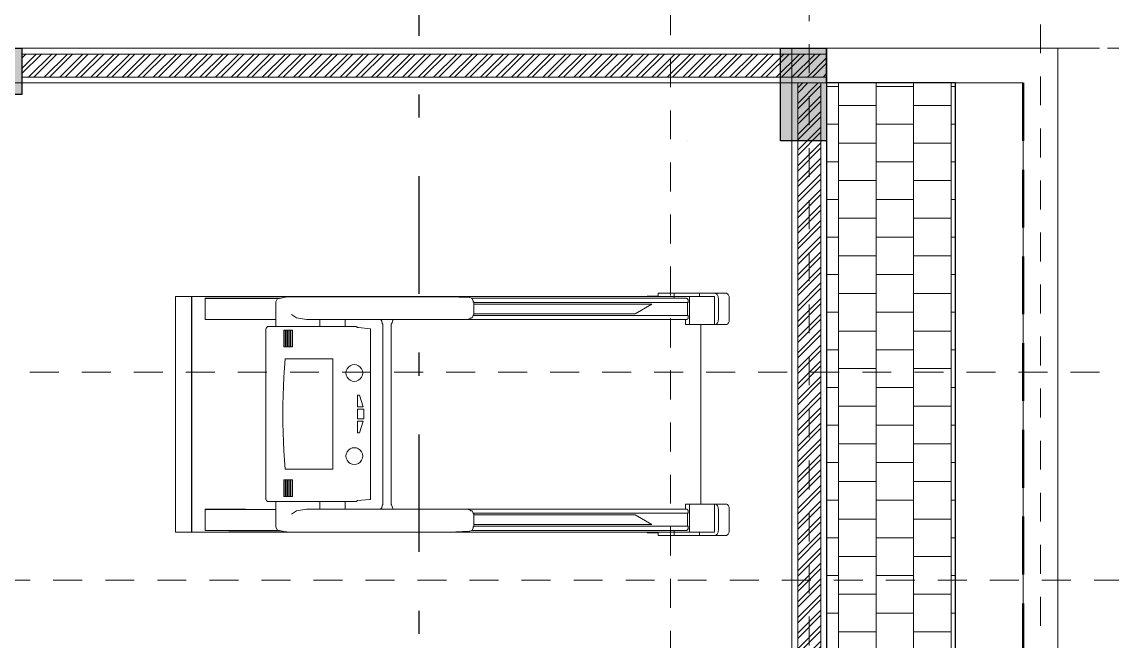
# Model space of a CAD drawing. Header units: millimetres. Extents: x -9564 to 494436, y -140371 to 4257.
# Drawn here: x 83.3 to 88.015, y 124.079 to 126.757 of the extents above; entities that cross this region are included whole.
import ezdxf
from ezdxf.enums import TextEntityAlignment as Align

# ---------------------------------------------------------------- set-up
doc = ezdxf.new("R2010")
doc.units = ezdxf.units.MM
doc.header["$MEASUREMENT"] = 0
for name, pattern in [('DASHDOTX2', [50.8, 25.4, -12.7, 0, -12.7]), ('DASHED2', [0.375, 0.25, -0.125]), ('HIDDEN2', [0.1875, 0.125, -0.0625])]:
    doc.linetypes.add(name, pattern=pattern)
for name, color, linetype, lineweight in [('09-Arsiran', 8, 'Continuous', 5), ('28-Arsiran', 252, 'Continuous', 5), ('8', 8, 'Continuous', 5), ('AS', 8, 'HIDDEN2', 5), ('DINDING', 1, 'Continuous', 20), ('Edges', 7, 'Continuous', 18), ('HATCH', 8, 'Continuous', 13), ('KOL', 5, 'Continuous', 18), ('LEGEND', 1, 'DASHED2', 50), ('XR-KOP A3_MOZART$0$A-TXTKOP', 3, 'Continuous', 5)]:
    doc.layers.add(name, color=color, linetype=linetype, lineweight=lineweight)
doc.layers.add('1', color=5, linetype='Continuous')
doc.layers.add('WALL', color=90, linetype='Continuous')
doc.styles.add('HAND', font='ROMAND.SHX', dxfattribs={"width": 0.8, "height": 250})
doc.styles.add('XR-KOP A3_MOZART$0$ROMAND', font='romand.shx', dxfattribs={"height": 2, "bigfont": 'bigfont.shx'})

# ---------------------------------------------------------------- blocks, each defined once
blk = doc.blocks.new('as2')
at = {"layer": 'AS'}
for p, q in [((253.8148, 142.1088), (253.8148, 163.539)), ((254.4148, 141.7201), (254.4148, 163.539)), ((255.4148, 142.0307), (255.4148, 163.539)), ((242.9446, 162.9775), (256.2148, 162.9775)), ((245.8048, 162.9775), (256.2148, 162.9775)), ((242.9446, 161.5775), (256.2148, 161.5775)), ((242.3711, 160.6775), (256.2148, 160.6775))]:
    blk.add_line(p, q, dxfattribs=at)
blk = doc.blocks.new('KOLOM PRAKTIS')
at = {"layer": 'HATCH'}
h = blk.add_hatch(color=256, dxfattribs=at)
h.dxf.hatch_style = 1
h.paths.add_polyline_path([(-75, 75), (-75, -75), (75, -75), (75, 75)])
at = {"layer": 'KOL'}
blk.add_lwpolyline([(-75, -75), (75, -75), (75, 75), (-75, 75)], close=True, dxfattribs=at)
blk = doc.blocks.new('treadmill plan')
at = {"layer": 'Edges'}
for p, q in [((0.4194, 1.3996), (0.3504, 1.3996)), ((0.3504, 1.3996), (0.3504, 0.3806)), ((0.4194, 0.8901), (0.4194, 1.3996)), ((0.4204, 1.3996), (0.4194, 1.3996)), ((1.0832, 1.3996), (0.4204, 1.3996)), ((0.4204, 1.3996), (0.4204, 0.8901)), ((0.4781, 1.3915), (0.4794, 1.3922)), ((0.4821, 1.3915), (0.4781, 1.3915)), ((0.4781, 1.3008), (0.4781, 1.3915)), ((0.5809, 1.3922), (0.4794, 1.3922)), ((0.4821, 1.3915), (0.4826, 1.3915)), ((0.4826, 1.3915), (0.5229, 1.3915)), ((0.5229, 1.3915), (0.5339, 1.3915)), ((0.5339, 1.3915), (0.5809, 1.3915)), ((0.5809, 1.3922), (0.5809, 1.393)), ((0.5831, 1.393), (0.5809, 1.393)), ((0.5809, 1.3915), (0.5809, 1.3922)), ((0.5809, 1.3915), (0.5831, 1.3915)), ((0.5831, 1.3915), (0.5831, 1.393)), ((0.7013, 1.393), (0.5831, 1.393)), ((0.7013, 1.3915), (0.5831, 1.3915)), ((0.7013, 1.3915), (0.7013, 1.393)), ((0.7244, 1.393), (0.7013, 1.393)), ((0.7013, 1.3915), (0.7244, 1.3915)), ((0.7244, 1.3915), (0.7244, 1.393)), ((0.7434, 1.393), (0.7244, 1.393)), ((0.7434, 1.3915), (0.7244, 1.3915)), ((0.7434, 1.3915), (0.7434, 1.393)), ((0.7476, 1.393), (0.7434, 1.393)), ((0.7434, 1.3915), (0.7476, 1.3915)), ((0.7476, 1.3915), (0.7476, 1.393)), ((0.7476, 1.393), (0.7997, 1.393)), ((0.7913, 1.3915), (0.7476, 1.3915)), ((0.7913, 1.3915), (0.784, 1.377)), ((0.784, 1.3008), (0.784, 1.377)), ((0.7913, 1.3915), (0.7914, 1.3915)), ((0.7997, 1.393), (0.7914, 1.3915)), ((0.7996, 1.3915), (0.7914, 1.3915)), ((0.8332, 1.3988), (0.7996, 1.3915)), ((0.8259, 1.3975), (0.7997, 1.393)), ((0.8332, 1.3988), (0.8259, 1.3975)), ((0.8259, 1.3975), (0.8306, 1.3986)), ((0.8306, 1.3986), (0.8309, 1.3988)), ((0.8306, 1.3986), (0.8314, 1.3988)), ((0.8314, 1.3988), (0.8309, 1.3988)), ((0.8332, 1.3988), (0.8314, 1.3988)), ((1.0832, 1.3988), (0.8332, 1.3988)), ((1.0832, 1.3996), (1.0832, 1.3988)), ((2.3895, 1.3996), (1.0832, 1.3996)), ((1.5325, 1.3988), (1.0832, 1.3988)), ((1.5325, 1.3988), (1.5325, 1.3988)), ((1.5325, 1.3988), (1.6209, 1.3956)), ((1.6209, 1.3956), (1.622, 1.3956)), ((1.6299, 1.3923), (1.622, 1.3956)), ((2.5058, 1.3923), (1.6299, 1.3923)), ((1.6318, 1.3915), (1.6299, 1.3923)), ((1.6321, 1.3915), (1.6318, 1.3915)), ((1.639, 1.377), (1.6321, 1.3915)), ((1.639, 1.377), (1.6362, 1.377)), ((1.6394, 1.377), (1.639, 1.377)), ((1.6394, 1.377), (1.6394, 1.374)), ((2.5649, 1.374), (1.6394, 1.374)), ((1.6394, 1.374), (1.6394, 1.3667)), ((2.3895, 1.4017), (2.3993, 1.4017)), ((2.3895, 1.3996), (2.3895, 1.4017)), ((2.3993, 1.3996), (2.3895, 1.3996)), ((2.3993, 1.3996), (2.3993, 1.4017)), ((2.3993, 1.4017), (2.4376, 1.4017)), ((2.4376, 1.3996), (2.3993, 1.3996)), ((2.4376, 1.4017), (2.4376, 1.4141)), ((2.5058, 1.4141), (2.4376, 1.4141)), ((2.4376, 1.3996), (2.4376, 1.4017)), ((2.5058, 1.3996), (2.4376, 1.3996)), ((2.5058, 1.4141), (2.6153, 1.4141)), ((2.5058, 1.3996), (2.5058, 1.4141)), ((2.573, 1.3996), (2.5058, 1.3996)), ((2.5058, 1.3923), (2.5058, 1.3996)), ((2.5058, 1.3923), (2.5564, 1.3923)), ((2.5564, 1.3923), (2.5577, 1.3922)), ((2.5577, 1.3922), (2.559, 1.392)), ((2.559, 1.392), (2.5602, 1.3917)), ((2.5602, 1.3917), (2.5614, 1.3912)), ((2.5614, 1.3912), (2.5624, 1.3906)), ((2.5624, 1.3906), (2.5634, 1.3898)), ((2.5634, 1.3898), (2.5642, 1.389)), ((2.5635, 1.3728), (2.5649, 1.374)), ((2.5635, 1.3187), (2.5635, 1.3728)), ((2.565, 1.3881), (2.5642, 1.389)), ((2.5649, 1.374), (2.5663, 1.374)), ((2.5655, 1.3871), (2.565, 1.3881)), ((2.5659, 1.386), (2.5655, 1.3871)), ((2.5662, 1.3849), (2.5659, 1.386)), ((2.5663, 1.3838), (2.5662, 1.3849)), ((2.5663, 1.374), (2.5663, 1.3838)), ((2.573, 1.2779), (2.573, 1.3996)), ((2.6153, 1.3996), (2.573, 1.3996)), ((2.6153, 1.3996), (2.6153, 1.4141)), ((2.6804, 1.4141), (2.6153, 1.4141)), ((2.6804, 1.3996), (2.6153, 1.3996)), ((2.6804, 1.4141), (2.6826, 1.414)), ((2.6804, 1.4141), (2.7279, 1.4141)), ((2.6804, 1.2779), (2.6804, 1.3996)), ((2.6826, 1.414), (2.6847, 1.4135)), ((2.6847, 1.4135), (2.6868, 1.4126)), ((2.6868, 1.4126), (2.6888, 1.4113)), ((2.6888, 1.4113), (2.6906, 1.4096)), ((2.6906, 1.4096), (2.6922, 1.4076)), ((2.6922, 1.4076), (2.6937, 1.4052)), ((2.6937, 1.4052), (2.6949, 1.4026)), ((2.6949, 1.4026), (2.6959, 1.3998)), ((2.6959, 1.3998), (2.6966, 1.3968)), ((2.6966, 1.3968), (2.6971, 1.3937)), ((2.6971, 1.3937), (2.6972, 1.3905)), ((2.6972, 1.3003), (2.6972, 1.3905)), ((2.7279, 1.4141), (2.73, 1.414)), ((2.73, 1.414), (2.7322, 1.4135)), ((2.7322, 1.4135), (2.7342, 1.4126)), ((2.7342, 1.4126), (2.7362, 1.4113)), ((2.7362, 1.4113), (2.738, 1.4096)), ((2.738, 1.4096), (2.7397, 1.4076)), ((2.7397, 1.4076), (2.7411, 1.4052)), ((2.7411, 1.4052), (2.7424, 1.4026)), ((2.7424, 1.4026), (2.7433, 1.3998)), ((2.7433, 1.3998), (2.7441, 1.3968)), ((2.7441, 1.3968), (2.7445, 1.3937)), ((2.7445, 1.3937), (2.7446, 1.3905)), ((2.7446, 1.3003), (2.7446, 1.3905)), ((0.8731, 1.3069), (0.8513, 1.3214)), ((1.6394, 1.3214), (1.6374, 1.3175)), ((2.4101, 1.3667), (1.6394, 1.3667)), ((1.6394, 1.3667), (1.6394, 1.3249)), ((1.6394, 1.3249), (2.3374, 1.3249)), ((1.6394, 1.3249), (1.6394, 1.3214)), ((2.3374, 1.3249), (2.4101, 1.3667)), ((0.4781, 1.3001), (0.4781, 1.3008)), ((0.6075, 1.3008), (0.4781, 1.3008)), ((0.4781, 1.2996), (0.4781, 1.3001)), ((0.6075, 1.3001), (0.4781, 1.3001)), ((0.6458, 1.2996), (0.4781, 1.2996)), ((0.6075, 1.3008), (0.6075, 1.3001)), ((0.6531, 1.3008), (0.6075, 1.3008)), ((0.6075, 1.3001), (0.6531, 1.3001)), ((0.6458, 1.2996), (0.6531, 1.3001)), ((0.6531, 1.3008), (0.6531, 1.3001)), ((0.6531, 1.3008), (0.784, 1.3008)), ((0.784, 1.2695), (0.784, 1.3008)), ((0.9166, 1.2996), (0.8731, 1.3069)), ((0.9744, 1.2996), (0.9166, 1.2996)), ((0.9744, 1.2695), (0.9744, 1.2996)), ((0.9744, 1.2996), (1.0832, 1.2996)), ((1.0832, 1.2996), (1.0832, 1.2705)), ((1.2344, 1.2996), (1.0832, 1.2996)), ((1.2344, 1.2996), (1.2394, 1.2976)), ((1.2952, 1.2996), (1.2344, 1.2996)), ((1.2394, 1.2976), (1.2421, 1.2936)), ((1.2421, 1.2936), (1.2442, 1.2836)), ((1.2442, 1.2836), (1.2456, 1.2816)), ((1.2456, 1.2816), (1.2471, 1.2796)), ((1.2471, 0.5004), (1.2471, 1.2796)), ((1.2841, 1.2816), (1.2825, 1.2796)), ((1.2825, 0.5004), (1.2825, 1.2796)), ((1.2855, 1.2836), (1.2841, 1.2816)), ((1.2876, 1.2936), (1.2855, 1.2836)), ((1.2902, 1.2976), (1.2876, 1.2936)), ((1.2952, 1.2996), (1.2902, 1.2976)), ((1.611, 1.2996), (1.2952, 1.2996)), ((1.611, 1.2996), (1.6112, 1.2997)), ((1.6112, 1.2997), (1.6321, 1.3069)), ((2.5546, 1.2997), (1.6112, 1.2997)), ((1.6321, 1.3069), (1.6249, 1.3069)), ((1.6374, 1.3175), (1.6321, 1.3069)), ((2.5649, 1.3175), (1.6374, 1.3175)), ((2.5546, 1.2997), (2.5577, 1.2997)), ((2.5546, 1.2779), (2.5546, 1.2997)), ((2.5546, 1.2779), (2.573, 1.2779)), ((2.5577, 1.2997), (2.5588, 1.2998)), ((2.5588, 1.2998), (2.5599, 1.3)), ((2.5599, 1.3), (2.561, 1.3003)), ((2.561, 1.3003), (2.562, 1.3007)), ((2.562, 1.3007), (2.5629, 1.3012)), ((2.5629, 1.3012), (2.5638, 1.3019)), ((2.5635, 1.3187), (2.5649, 1.3175)), ((2.5638, 1.3019), (2.5645, 1.3026)), ((2.5645, 1.3026), (2.5651, 1.3034)), ((2.5663, 1.3175), (2.5649, 1.3175)), ((2.5651, 1.3034), (2.5656, 1.3043)), ((2.5656, 1.3043), (2.566, 1.3052)), ((2.566, 1.3052), (2.5662, 1.3061)), ((2.5662, 1.3061), (2.5663, 1.3071)), ((2.5663, 1.3071), (2.5663, 1.3175)), ((2.6221, 1.2779), (2.573, 1.2779)), ((2.6221, 0.5022), (2.6221, 1.2779)), ((2.6221, 1.2779), (2.6804, 1.2779)), ((2.6804, 1.2779), (2.6826, 1.2779)), ((2.6831, 1.2779), (2.6804, 1.2779)), ((2.6826, 1.2779), (2.6831, 1.2779)), ((2.6831, 1.2779), (2.6847, 1.2782)), ((2.6831, 1.2779), (2.7306, 1.2779)), ((2.6847, 1.2782), (2.6867, 1.279)), ((2.6867, 1.279), (2.6887, 1.2801)), ((2.6887, 1.2801), (2.6905, 1.2817)), ((2.6905, 1.2817), (2.6922, 1.2837)), ((2.6922, 1.2837), (2.6937, 1.2859)), ((2.6937, 1.2859), (2.6949, 1.2884)), ((2.6949, 1.2884), (2.6959, 1.2912)), ((2.6959, 1.2912), (2.6966, 1.2941)), ((2.6966, 1.2941), (2.6971, 1.2972)), ((2.6971, 1.2972), (2.6972, 1.3003)), ((2.7306, 1.2779), (2.7321, 1.2782)), ((2.7321, 1.2782), (2.7342, 1.279)), ((2.7342, 1.279), (2.7361, 1.2801)), ((2.7361, 1.2801), (2.738, 1.2817)), ((2.738, 1.2817), (2.7396, 1.2837)), ((2.7396, 1.2837), (2.7411, 1.2859)), ((2.7411, 1.2859), (2.7423, 1.2884)), ((2.7423, 1.2884), (2.7433, 1.2912)), ((2.7433, 1.2912), (2.744, 1.2941)), ((2.744, 1.2941), (2.7445, 1.2972)), ((2.7445, 1.2972), (2.7446, 1.3003)), ((0.7419, 1.2605), (0.7411, 1.2605)), ((0.7411, 0.5226), (0.7411, 1.2605)), ((0.7421, 1.2609), (0.7419, 1.2605)), ((0.742, 1.2605), (0.7419, 1.2605)), ((0.742, 1.2605), (0.7421, 1.2609)), ((0.7421, 1.2609), (0.7434, 1.2661)), ((0.745, 1.2661), (0.7434, 1.2661)), ((0.7476, 1.2695), (0.745, 1.2661)), ((0.7476, 1.2695), (0.784, 1.2695)), ((0.9744, 1.2695), (0.784, 1.2695)), ((0.8179, 1.2534), (0.8179, 1.1814)), ((0.8179, 1.2534), (0.8238, 1.2534)), ((0.8238, 1.2534), (0.8257, 1.2534)), ((0.8238, 1.2534), (0.8238, 1.1814)), ((0.8257, 1.1814), (0.8257, 1.2534)), ((0.8257, 1.2534), (0.8317, 1.2534)), ((0.8317, 1.2534), (0.8335, 1.2534)), ((0.8317, 1.2534), (0.8317, 1.1814)), ((0.8335, 1.1814), (0.8335, 1.2534)), ((0.8335, 1.2534), (0.8395, 1.2534)), ((0.8395, 1.2534), (0.8414, 1.2534)), ((0.8395, 1.2534), (0.8395, 1.1814)), ((0.8414, 1.1814), (0.8414, 1.2534)), ((0.8414, 1.2534), (0.8473, 1.2534)), ((0.8473, 1.2534), (0.8492, 1.2534)), ((0.8473, 1.2534), (0.8473, 1.1814)), ((0.8492, 1.2534), (0.8492, 1.1814)), ((0.8492, 1.2534), (0.8551, 1.2534)), ((0.8551, 1.2534), (0.8551, 1.1814)), ((0.9744, 1.2695), (1.0835, 1.2695)), ((1.0832, 1.2705), (1.0835, 1.2695)), ((1.1304, 1.2695), (1.0835, 1.2695)), ((1.1367, 1.2661), (1.1304, 1.2695)), ((1.1367, 1.2661), (1.1406, 1.2661)), ((1.1929, 1.2605), (1.1406, 1.2661)), ((1.1929, 0.5226), (1.1929, 1.2605)), ((0.8238, 1.1814), (0.8179, 1.1814)), ((0.8257, 1.1814), (0.8238, 1.1814)), ((0.8317, 1.1814), (0.8257, 1.1814)), ((0.8335, 1.1814), (0.8317, 1.1814)), ((0.8395, 1.1814), (0.8335, 1.1814)), ((0.8414, 1.1814), (0.8395, 1.1814)), ((0.8473, 1.1814), (0.8414, 1.1814)), ((0.8492, 1.1814), (0.8473, 1.1814)), ((0.8551, 1.1814), (0.8492, 1.1814)), ((0.8182, 1.0514), (0.8205, 1.0911)), ((0.8205, 1.0911), (0.8234, 1.1306)), ((0.8234, 1.1306), (1.0304, 1.1306)), ((1.0304, 0.6525), (1.0304, 1.1306)), ((1.0918, 1.0872), (1.0882, 1.0784)), ((1.0976, 1.0947), (1.0918, 1.0872)), ((1.0976, 1.0947), (1.1051, 1.1005)), ((1.1139, 1.1041), (1.1051, 1.1005)), ((1.1139, 1.1041), (1.1233, 1.1053)), ((1.1233, 1.1053), (1.1326, 1.1041)), ((1.1414, 1.1005), (1.1326, 1.1041)), ((1.1489, 1.0947), (1.1414, 1.1005)), ((1.1547, 1.0872), (1.1489, 1.0947)), ((1.1583, 1.0784), (1.1547, 1.0872)), ((0.8164, 1.0115), (0.8182, 1.0514)), ((1.0882, 1.0784), (1.087, 1.069)), ((1.087, 1.069), (1.0882, 1.0596)), ((1.0882, 1.0596), (1.0918, 1.0509)), ((1.0918, 1.0509), (1.0976, 1.0434)), ((1.1051, 1.0376), (1.0976, 1.0434)), ((1.1051, 1.0376), (1.1139, 1.034)), ((1.1326, 1.034), (1.1414, 1.0376)), ((1.1414, 1.0376), (1.1489, 1.0434)), ((1.1489, 1.0434), (1.1547, 1.0509)), ((1.1547, 1.0509), (1.1583, 1.0596)), ((1.1596, 1.069), (1.1583, 1.0784)), ((1.1583, 1.0596), (1.1596, 1.069)), ((0.8151, 0.9716), (0.8164, 1.0115)), ((1.1139, 1.034), (1.1233, 1.0327)), ((1.1233, 1.0327), (1.1326, 1.034)), ((0.8143, 0.9316), (0.8151, 0.9716)), ((1.1462, 0.9731), (1.1375, 0.9731)), ((1.1375, 0.9731), (1.1375, 0.9225)), ((1.1462, 0.9731), (1.1618, 0.9225)), ((0.814, 0.8915), (0.8143, 0.9316)), ((1.1375, 0.9225), (1.1618, 0.9225)), ((1.1649, 0.9124), (1.1375, 0.9124)), ((1.1375, 0.9124), (1.1375, 0.8707)), ((1.1649, 0.9124), (1.1649, 0.8707)), ((0.4204, 0.8901), (0.4194, 0.8901)), ((0.4194, 0.8901), (0.4194, 0.3806)), ((0.4204, 0.8901), (0.4204, 0.3806)), ((0.8143, 0.8515), (0.814, 0.8915)), ((0.8151, 0.8115), (0.8143, 0.8515)), ((1.1649, 0.8707), (1.1375, 0.8707)), ((1.1375, 0.8606), (1.1618, 0.8606)), ((1.1375, 0.8606), (1.1375, 0.81)), ((1.1462, 0.81), (1.1618, 0.8606)), ((0.8164, 0.7716), (0.8151, 0.8115)), ((1.1462, 0.81), (1.1375, 0.81)), ((0.8182, 0.7317), (0.8164, 0.7716)), ((0.8205, 0.692), (0.8182, 0.7317)), ((1.0882, 0.7191), (1.087, 0.7097)), ((1.087, 0.7097), (1.0882, 0.7003)), ((1.0918, 0.7278), (1.0882, 0.7191)), ((1.0976, 0.7353), (1.0918, 0.7278)), ((1.1051, 0.7411), (1.0976, 0.7353)), ((1.1139, 0.7447), (1.1051, 0.7411)), ((1.1233, 0.746), (1.1139, 0.7447)), ((1.1233, 0.746), (1.1326, 0.7447)), ((1.1414, 0.7411), (1.1326, 0.7447)), ((1.1489, 0.7353), (1.1414, 0.7411)), ((1.1547, 0.7278), (1.1489, 0.7353)), ((1.1583, 0.7191), (1.1547, 0.7278)), ((1.1596, 0.7097), (1.1583, 0.7191)), ((1.1583, 0.7003), (1.1596, 0.7097)), ((0.8234, 0.6525), (0.8205, 0.692)), ((1.0882, 0.7003), (1.0918, 0.6915)), ((1.0918, 0.6915), (1.0976, 0.684)), ((1.1051, 0.6782), (1.0976, 0.684)), ((1.1139, 0.6746), (1.1051, 0.6782)), ((1.1139, 0.6746), (1.1233, 0.6734)), ((1.1326, 0.6746), (1.1233, 0.6734)), ((1.1326, 0.6746), (1.1414, 0.6782)), ((1.1414, 0.6782), (1.1489, 0.684)), ((1.1547, 0.6915), (1.1489, 0.684)), ((1.1547, 0.6915), (1.1583, 0.7003)), ((0.8234, 0.6525), (1.0304, 0.6525)), ((0.8179, 0.6077), (0.8179, 0.5356)), ((0.8179, 0.6077), (0.8238, 0.6077)), ((0.8238, 0.6077), (0.8257, 0.6077)), ((0.8238, 0.6077), (0.8238, 0.5356)), ((0.8257, 0.5356), (0.8257, 0.6077)), ((0.8257, 0.6077), (0.8317, 0.6077)), ((0.8317, 0.6077), (0.8335, 0.6077)), ((0.8317, 0.6077), (0.8317, 0.5356)), ((0.8335, 0.5356), (0.8335, 0.6077)), ((0.8335, 0.6077), (0.8395, 0.6077)), ((0.8395, 0.6077), (0.8414, 0.6077)), ((0.8395, 0.6077), (0.8395, 0.5356)), ((0.8414, 0.5356), (0.8414, 0.6077)), ((0.8414, 0.6077), (0.8473, 0.6077)), ((0.8473, 0.6077), (0.8492, 0.6077)), ((0.8473, 0.6077), (0.8473, 0.5356)), ((0.8492, 0.6077), (0.8492, 0.5356)), ((0.8492, 0.6077), (0.8551, 0.6077)), ((0.8551, 0.6077), (0.8551, 0.5356)), ((0.7411, 0.5226), (0.7419, 0.5226)), ((0.7419, 0.5226), (0.742, 0.5226)), ((0.7419, 0.5226), (0.7421, 0.5222)), ((0.7421, 0.5222), (0.742, 0.5226)), ((0.7434, 0.517), (0.7421, 0.5222)), ((0.8238, 0.5356), (0.8179, 0.5356)), ((0.8257, 0.5356), (0.8238, 0.5356)), ((0.8317, 0.5356), (0.8257, 0.5356)), ((0.8335, 0.5356), (0.8317, 0.5356)), ((0.8395, 0.5356), (0.8335, 0.5356)), ((0.8414, 0.5356), (0.8395, 0.5356)), ((0.8473, 0.5356), (0.8414, 0.5356)), ((0.8492, 0.5356), (0.8473, 0.5356)), ((0.8551, 0.5356), (0.8492, 0.5356)), ((1.1367, 0.517), (1.1898, 0.5226)), ((1.1898, 0.5226), (1.1929, 0.5226)), ((0.4781, 0.4797), (0.4794, 0.4804)), ((0.4781, 0.4793), (0.4781, 0.4797)), ((0.601, 0.4797), (0.4781, 0.4797)), ((0.4781, 0.3886), (0.4781, 0.4793)), ((0.4781, 0.4793), (0.6075, 0.4793)), ((0.6531, 0.4804), (0.4794, 0.4804)), ((0.601, 0.4797), (0.6531, 0.4804)), ((0.601, 0.4797), (0.6075, 0.4797)), ((0.6075, 0.4797), (0.6075, 0.4793)), ((0.6075, 0.4797), (0.6531, 0.4797)), ((0.6075, 0.4793), (0.6531, 0.4793)), ((0.6531, 0.4797), (0.6531, 0.4793)), ((0.6531, 0.4793), (0.784, 0.4793)), ((0.7434, 0.517), (0.7439, 0.517)), ((0.7466, 0.5142), (0.7439, 0.517)), ((0.7466, 0.5142), (0.745, 0.517)), ((0.7469, 0.5136), (0.7466, 0.5142)), ((0.7469, 0.5136), (0.784, 0.5136)), ((0.784, 0.4793), (0.784, 0.5136)), ((0.9744, 0.5136), (0.784, 0.5136)), ((0.784, 0.4031), (0.784, 0.4793)), ((0.8731, 0.4732), (0.8513, 0.4587)), ((0.9166, 0.4804), (0.8731, 0.4732)), ((0.9744, 0.4804), (0.9166, 0.4804)), ((0.9744, 0.4804), (0.9744, 0.5136)), ((0.9744, 0.5136), (1.0844, 0.5136)), ((0.9744, 0.4804), (1.0832, 0.4804)), ((1.0844, 0.5136), (1.0832, 0.5097)), ((1.0832, 0.5097), (1.0832, 0.4804)), ((1.0832, 0.4804), (1.2344, 0.4804)), ((1.0844, 0.5136), (1.1304, 0.5136)), ((1.1304, 0.5136), (1.1367, 0.517)), ((1.2344, 0.4804), (1.2394, 0.4824)), ((1.2952, 0.4804), (1.2344, 0.4804)), ((1.2394, 0.4824), (1.2421, 0.4864)), ((1.2421, 0.4864), (1.2442, 0.4964)), ((1.2442, 0.4964), (1.2456, 0.4984)), ((1.2456, 0.4984), (1.2471, 0.5004)), ((1.2841, 0.4984), (1.2825, 0.5004)), ((1.2855, 0.4964), (1.2841, 0.4984)), ((1.2876, 0.4864), (1.2855, 0.4964)), ((1.2902, 0.4824), (1.2876, 0.4864)), ((1.2952, 0.4804), (1.2902, 0.4824)), ((1.2952, 0.4804), (1.611, 0.4804)), ((1.611, 0.4804), (1.6321, 0.4732)), ((2.5546, 0.4804), (1.611, 0.4804)), ((1.6249, 0.4732), (1.6321, 0.4732)), ((1.6374, 0.4626), (1.6321, 0.4732)), ((2.573, 0.5022), (2.5546, 0.5022)), ((2.5546, 0.5022), (2.5546, 0.4804)), ((2.5577, 0.4804), (2.5546, 0.4804)), ((2.5577, 0.4804), (2.5588, 0.4804)), ((2.5588, 0.4804), (2.5599, 0.4802)), ((2.5599, 0.4802), (2.561, 0.4799)), ((2.561, 0.4799), (2.562, 0.4795)), ((2.562, 0.4795), (2.5629, 0.4789)), ((2.5629, 0.4789), (2.5638, 0.4783)), ((2.5638, 0.4783), (2.5645, 0.4776)), ((2.5645, 0.4776), (2.5651, 0.4768)), ((2.5651, 0.4768), (2.5656, 0.4759)), ((2.5656, 0.4759), (2.566, 0.475)), ((2.566, 0.475), (2.5662, 0.474)), ((2.5662, 0.474), (2.5663, 0.4731)), ((2.5663, 0.4731), (2.5663, 0.4626)), ((2.573, 0.5022), (2.573, 0.3806)), ((2.6221, 0.5022), (2.573, 0.5022)), ((2.6221, 0.5022), (2.6804, 0.5022)), ((2.6804, 0.5022), (2.6826, 0.5023)), ((2.6804, 0.5022), (2.6804, 0.3806)), ((2.6831, 0.5022), (2.6804, 0.5022)), ((2.6826, 0.5023), (2.6831, 0.5022)), ((2.6831, 0.5022), (2.6847, 0.502)), ((2.6831, 0.5022), (2.7306, 0.5022)), ((2.6847, 0.502), (2.6867, 0.5012)), ((2.6867, 0.5012), (2.6887, 0.5)), ((2.6887, 0.5), (2.6905, 0.4984)), ((2.6905, 0.4984), (2.6922, 0.4965)), ((2.6922, 0.4965), (2.6937, 0.4943)), ((2.6937, 0.4943), (2.6949, 0.4917)), ((2.6949, 0.4917), (2.6959, 0.489)), ((2.6959, 0.489), (2.6966, 0.486)), ((2.6966, 0.486), (2.6971, 0.483)), ((2.6971, 0.483), (2.6972, 0.4799)), ((2.6972, 0.4799), (2.6972, 0.3896)), ((2.7306, 0.5022), (2.7321, 0.502)), ((2.7321, 0.502), (2.7342, 0.5012)), ((2.7342, 0.5012), (2.7361, 0.5)), ((2.7361, 0.5), (2.738, 0.4984)), ((2.738, 0.4984), (2.7396, 0.4965)), ((2.7396, 0.4965), (2.7411, 0.4943)), ((2.7411, 0.4943), (2.7423, 0.4917)), ((2.7423, 0.4917), (2.7433, 0.489)), ((2.7433, 0.489), (2.744, 0.486)), ((2.744, 0.486), (2.7445, 0.483)), ((2.7445, 0.483), (2.7446, 0.4799)), ((2.7446, 0.4799), (2.7446, 0.3896)), ((2.5649, 0.4626), (1.6374, 0.4626)), ((1.6394, 0.4587), (1.6374, 0.4626)), ((1.6394, 0.4553), (1.6394, 0.4587)), ((1.6394, 0.4553), (2.3374, 0.4553)), ((1.6394, 0.4135), (1.6394, 0.4553)), ((2.3374, 0.4553), (2.4101, 0.4135)), ((2.5649, 0.4626), (2.5635, 0.4614)), ((2.5635, 0.4614), (2.5635, 0.4073)), ((2.5663, 0.4626), (2.5649, 0.4626)), ((0.4194, 0.3806), (0.3504, 0.3806)), ((0.4204, 0.3806), (0.4194, 0.3806)), ((1.0832, 0.3806), (0.4204, 0.3806)), ((0.4781, 0.3883), (0.4781, 0.3886)), ((0.5809, 0.3886), (0.4781, 0.3886)), ((0.4781, 0.3879), (0.4781, 0.3883)), ((0.5809, 0.3883), (0.4781, 0.3883)), ((0.5809, 0.3879), (0.4781, 0.3879)), ((0.5809, 0.3886), (0.5809, 0.3883)), ((0.5831, 0.3886), (0.5809, 0.3886)), ((0.5809, 0.3883), (0.5809, 0.3879)), ((0.5809, 0.3879), (0.5809, 0.3871)), ((0.5831, 0.3871), (0.5809, 0.3871)), ((0.5831, 0.3886), (0.5831, 0.3871)), ((0.7013, 0.3886), (0.5831, 0.3886)), ((0.7013, 0.3871), (0.5831, 0.3871)), ((0.7013, 0.3886), (0.7013, 0.3871)), ((0.7244, 0.3886), (0.7013, 0.3886)), ((0.7244, 0.3871), (0.7013, 0.3871)), ((0.7244, 0.3886), (0.7244, 0.3871)), ((0.7244, 0.3886), (0.7434, 0.3886)), ((0.7434, 0.3871), (0.7244, 0.3871)), ((0.7434, 0.3886), (0.7434, 0.3871)), ((0.7476, 0.3886), (0.7434, 0.3886)), ((0.7476, 0.3871), (0.7434, 0.3871)), ((0.7476, 0.3886), (0.7476, 0.3871)), ((0.7913, 0.3886), (0.7476, 0.3886)), ((0.7995, 0.3871), (0.7476, 0.3871)), ((0.7913, 0.3886), (0.784, 0.4031)), ((0.7913, 0.3886), (0.7914, 0.3886)), ((0.7995, 0.3871), (0.7914, 0.3886)), ((0.7914, 0.3886), (0.7996, 0.3886)), ((0.7995, 0.3871), (0.7997, 0.3871)), ((0.8332, 0.3813), (0.7996, 0.3886)), ((0.8259, 0.3826), (0.7997, 0.3871)), ((0.8259, 0.3826), (0.8306, 0.3815)), ((0.8332, 0.3813), (0.8259, 0.3826)), ((0.8306, 0.3815), (0.8309, 0.3813)), ((0.8306, 0.3815), (0.8314, 0.3813)), ((0.8314, 0.3813), (0.8309, 0.3813)), ((0.8332, 0.3813), (0.8314, 0.3813)), ((0.8332, 0.3813), (1.0832, 0.3813)), ((1.0832, 0.3813), (1.0832, 0.3806)), ((1.5325, 0.3813), (1.0832, 0.3813)), ((2.3895, 0.3806), (1.0832, 0.3806)), ((1.6209, 0.3845), (1.5325, 0.3813)), ((1.6209, 0.3845), (1.622, 0.3845)), ((1.6301, 0.3879), (1.622, 0.3845)), ((1.6318, 0.3886), (1.6301, 0.3879)), ((2.5058, 0.3879), (1.6301, 0.3879)), ((1.6318, 0.3886), (1.6321, 0.3886)), ((1.6321, 0.3886), (1.639, 0.4031)), ((1.639, 0.4031), (1.6362, 0.4031)), ((1.6394, 0.4031), (1.639, 0.4031)), ((2.4101, 0.4135), (1.6394, 0.4135)), ((1.6394, 0.4061), (1.6394, 0.4135)), ((2.5649, 0.4061), (1.6394, 0.4061)), ((1.6394, 0.4031), (1.6394, 0.4061)), ((2.3895, 0.3806), (2.3895, 0.3784)), ((2.3895, 0.3806), (2.3993, 0.3806)), ((2.3895, 0.3784), (2.3993, 0.3784)), ((2.3993, 0.3806), (2.4376, 0.3806)), ((2.3993, 0.3806), (2.3993, 0.3784)), ((2.3993, 0.3784), (2.4376, 0.3784)), ((2.4376, 0.3806), (2.4376, 0.3784)), ((2.5058, 0.3806), (2.4376, 0.3806)), ((2.4376, 0.3784), (2.4376, 0.3661)), ((2.5058, 0.3879), (2.5058, 0.3806)), ((2.5564, 0.3879), (2.5058, 0.3879)), ((2.573, 0.3806), (2.5058, 0.3806)), ((2.5058, 0.3806), (2.5058, 0.3661)), ((2.5577, 0.3879), (2.5564, 0.3879)), ((2.559, 0.3882), (2.5577, 0.3879)), ((2.5602, 0.3885), (2.559, 0.3882)), ((2.5614, 0.389), (2.5602, 0.3885)), ((2.5624, 0.3896), (2.5614, 0.389)), ((2.5634, 0.3903), (2.5624, 0.3896)), ((2.5642, 0.3912), (2.5634, 0.3903)), ((2.5635, 0.4073), (2.5649, 0.4061)), ((2.565, 0.3921), (2.5642, 0.3912)), ((2.5663, 0.4061), (2.5649, 0.4061)), ((2.5655, 0.3931), (2.565, 0.3921)), ((2.5659, 0.3941), (2.5655, 0.3931)), ((2.5662, 0.3952), (2.5659, 0.3941)), ((2.5663, 0.3963), (2.5662, 0.3952)), ((2.5663, 0.4061), (2.5663, 0.3963)), ((2.6153, 0.3806), (2.573, 0.3806)), ((2.6153, 0.3806), (2.6153, 0.3661)), ((2.6804, 0.3806), (2.6153, 0.3806)), ((2.6937, 0.3749), (2.6949, 0.3775)), ((2.6949, 0.3775), (2.6959, 0.3804)), ((2.6959, 0.3804), (2.6966, 0.3834)), ((2.6966, 0.3834), (2.6971, 0.3865)), ((2.6971, 0.3865), (2.6972, 0.3896)), ((2.7411, 0.3749), (2.7424, 0.3775)), ((2.7424, 0.3775), (2.7433, 0.3804)), ((2.7433, 0.3804), (2.7441, 0.3834)), ((2.7441, 0.3834), (2.7445, 0.3865)), ((2.7445, 0.3865), (2.7446, 0.3896)), ((2.4376, 0.3661), (2.5058, 0.3661)), ((2.5058, 0.3661), (2.6153, 0.3661)), ((2.6804, 0.3661), (2.6153, 0.3661)), ((2.6804, 0.3661), (2.6826, 0.3662)), ((2.6804, 0.3661), (2.7279, 0.3661)), ((2.6826, 0.3662), (2.6847, 0.3666)), ((2.6847, 0.3666), (2.6868, 0.3676)), ((2.6868, 0.3676), (2.6888, 0.3689)), ((2.6888, 0.3689), (2.6906, 0.3705)), ((2.6906, 0.3705), (2.6922, 0.3726)), ((2.6922, 0.3726), (2.6937, 0.3749)), ((2.7279, 0.3661), (2.73, 0.3662)), ((2.73, 0.3662), (2.7322, 0.3666)), ((2.7322, 0.3666), (2.7342, 0.3676)), ((2.7342, 0.3676), (2.7362, 0.3689)), ((2.7362, 0.3689), (2.738, 0.3705)), ((2.738, 0.3705), (2.7397, 0.3726)), ((2.7397, 0.3726), (2.7411, 0.3749))]:
    blk.add_line(p, q, dxfattribs=at)
blk = doc.blocks.new('A$C4a23529d')
at = {"xscale": 1000, "yscale": 1000, "zscale": 1000, "rotation": 270}
blk.add_blockref('treadmill plan', (-366.1, 2744.6), dxfattribs=at)
blk = doc.blocks.new('pot2')
at = {"layer": '1', "linetype": 'DASHDOTX2', "ltscale": 0.02}
blk.add_lwpolyline([(170.5051, 148.8386), (170.8821, 148.8386), (170.8821, 171.6414), (170.5051, 171.6414)], dxfattribs=at)
blk = doc.blocks.new('k4')
at = {"true_color": 0x636466}
h = blk.add_hatch(dxfattribs=at)
h.set_pattern_fill('ANGLE', color=251)
h.set_pattern_definition([(0, (0, 0), (0, 6.985), [5.08, -1.905]), (90, (0, 0), (-6.985, 4e-16), [5.08, -1.905])])
h.paths.add_polyline_path([(210.5582, -20.3924), (210.3582, -20.3924), (210.3582, -20.7924), (210.5582, -20.7924)])
h = blk.add_hatch(color=251, dxfattribs=at)
h.dxf.hatch_style = 1
h.paths.add_polyline_path([(210.5582, -20.5943), (210.3582, -20.5943), (210.3582, -20.7924), (210.5582, -20.7924)])
h.paths.add_polyline_path([(210.5582, -20.3924), (210.3582, -20.3924), (210.3582, -20.5943), (210.5582, -20.5943)])
for p, q in [((210.3582, -20.3924), (210.5582, -20.3924)), ((210.5582, -20.3924), (210.5582, -20.7924)), ((210.5582, -20.7924), (210.3582, -20.7924))]:
    blk.add_line(p, q)
blk.add_lwpolyline([(210.3582, -20.3924), (210.5582, -20.3924), (210.5582, -20.7924), (210.3582, -20.7924)], close=True)
blk = doc.blocks.new('KLR')
at = {"color": 244, "lineweight": -2, "true_color": 0x991b1e}
blk.add_line((309.3332, 188.4724), (309.3332, 188.4724), dxfattribs=at)
at = {"rotation": 270}
blk.add_blockref('k4', (326.8456, 399.2306), dxfattribs=at)
blk.add_blockref('k4', (99.375, 209.2648))
blk = doc.blocks.new('A$C2a879c63')
at = {"layer": '09-Arsiran'}
h = blk.add_hatch(dxfattribs=at)
h.set_pattern_fill('AR-B88', color=256, scale=0.0008, angle=90)
h.set_pattern_definition([(90, (-194.39742, -143.53514), (-0.16256, 1e-17), []), (180, (-194.39742, -143.535144), (-0.16256, -0.08128), [0.16256, -0.16256])])
h.paths.add_polyline_path([(107.1753, 12.8122), (107.1752, 12.3122), (115.5452, 12.3122), (115.5452, 18.2673), (116.252, 18.2673), (116.252, 25.1872), (115.6952, 25.1872), (115.6952, 18.7672), (115.0952, 18.7672), (115.0952, 12.8123)])
at = {"layer": '28-Arsiran'}
h = blk.add_hatch(dxfattribs=at)
h.set_pattern_fill('ANSI32', color=256, scale=0.005)
h.set_pattern_definition([(45, (-228.715537, -137.640266), (-0.0336759605, 0.0336759605), []), (45, (-228.693087, -137.640266), (-0.0336759605, 0.0336759605), [])])
h.paths.add_polyline_path([(115.6952, 25.2123), (115.6952, 25.3123), (112.2152, 25.3123), (112.2152, 25.2123)])
h = blk.add_hatch(dxfattribs=at)
h.set_pattern_fill('ANSI32', color=256, scale=0.005)
h.set_pattern_definition([(45, (-228.980536, -137.640266), (-0.0336759605, 0.0336759605), []), (45, (-228.958085, -137.640266), (-0.0336759605, 0.0336759605), [])])
h.paths.add_polyline_path([(115.5702, 18.7672), (115.6702, 18.7672), (115.6702, 25.1872), (115.5702, 25.1872)])
blk.add_lwpolyline([(107.1753, 12.8122), (107.1752, 12.3122), (115.5452, 12.3122), (115.5452, 18.2673), (116.252, 18.2673), (116.252, 25.1872), (115.6952, 25.1872), (115.6952, 18.7672), (115.0952, 18.7672), (115.0952, 12.8123)], close=True)
at = {"layer": '8'}
for p, q in [((112.2152, 25.3123), (115.6952, 25.3123)), ((112.2152, 25.2123), (115.6952, 25.2123)), ((115.5702, 18.7672), (115.5702, 25.1872)), ((115.6702, 18.7672), (115.6702, 25.1872))]:
    blk.add_line(p, q, dxfattribs=at)
at = {"layer": 'DINDING'}
for p, q in [((116.6952, 25.3373), (112.0952, 25.3373)), ((116.6952, 7.5373), (116.6952, 25.3373)), ((112.0952, 25.1872), (115.6952, 25.1872))]:
    blk.add_line(p, q, dxfattribs=at)
for points in [[(116.5452, 25.3373), (116.5452, 25.3373), (116.6952, 25.3373), (116.6952, 18.2673)], [(107.1753, 12.2622), (107.1753, 12.8123), (115.0952, 12.8123), (115.0952, 18.7672), (115.6952, 18.7672), (115.6952, 25.1872), (116.5452, 25.1872), (116.5452, 18.2673), (115.5452, 18.2673), (115.5452, 12.2622), (114.9452, 12.2622), (114.9452, 11.5623), (112.0977, 11.5623), (112.0977, 12.2622), (107.1503, 12.2622)], [(115.5452, 18.7672), (115.5452, 25.1872), (115.6952, 25.1872), (115.6952, 18.7672)], [(116.5452, 18.2673), (116.5452, 18.2673), (116.5452, 25.1872)]]:
    blk.add_lwpolyline(points, dxfattribs=at)
at = {"layer": 'LEGEND'}
blk.add_line((116.5452, 25.1872), (116.5452, 18.2673), dxfattribs=at)
at = {"layer": 'WALL'}
blk.add_line((115.6952, 25.1872), (115.6952, 25.3373), dxfattribs=at)
for name, p in [('pot2', (-56.9483, -143.5351)), ('KLR', (-194.2379, -163.5351))]:
    blk.add_blockref(name, p)
at = {"layer": 'AS'}
blk.add_blockref('as2', (-138.7946, -137.6403), dxfattribs=at)
at = {"layer": 'LEGEND', "xscale": 0.001000000000000002, "yscale": 0.001000000000000002, "zscale": 0.001000000000000002, "rotation": 90}
blk.add_blockref('A$C4a23529d', (115.2745, 23.2303), dxfattribs=at)
at = {"layer": 'WALL', "transparency": 33554687, "xscale": 0.001, "yscale": 0.001, "zscale": 0.001}
blk.add_blockref('KOLOM PRAKTIS', (115.6202, 25.2622), dxfattribs=at)
at = {"color": 4, "style": 'HAND'}
for tag, height, rotation, p in [('DRY.WASHER', 0.054, 0, (11.9366, 24.9122)), ('PATIO', 0.135, 0, (20.9666, 21.5696)), ('GENSET', 0.135, 0, (18.2157, 17.1045)), ('PLANTERBOX', 0.135, 90, (22.169, 13.2959)), ('PLANTERBOX', 0.135, 0, (18.5224, 11.5633)), ('PATIO', 0.135, 0, (400.0395, 10.821)), ('CARPORT', 0.135, 0, (12.157, 9.7744)), ('CARPORT', 0.135, 0, (20.6202, 9.7744))]:
    blk.add_attdef(tag, text='', height=height, rotation=rotation, dxfattribs=at).set_placement(p, align=Align.MIDDLE)
at = {"layer": 'XR-KOP A3_MOZART$0$A-TXTKOP', "style": 'XR-KOP A3_MOZART$0$ROMAND'}
for tag, p in [('1:200', (37.0468, 3.1879)), ('1:100', (79.0468, 3.1879)), ('1:100', (121.0468, 3.1879)), ('1:100', (163.0468, 3.1879)), ('1:100', (205.0468, 3.1879)), ('1:100', (247.0468, 3.1879)), ('1:100', (289.0468, 3.1879)), ('1:100', (331.0468, 3.1879)), ('1:100', (373.0468, 3.1879)), ('1:100', (415.0468, 3.1879)), ('1:100', (457.0468, 3.1879)), ('1:100', (499.0468, 3.1879))]:
    blk.add_attdef(tag, text='', height=0.1296, dxfattribs=at).set_placement(p, align=Align.MIDDLE)

msp = doc.modelspace()

# ---------------------------------------------------------------- block references
msp.add_blockref('A$C2a879c63', (-28.9148, 101.3058))

doc.saveas('drawing.dxf')
